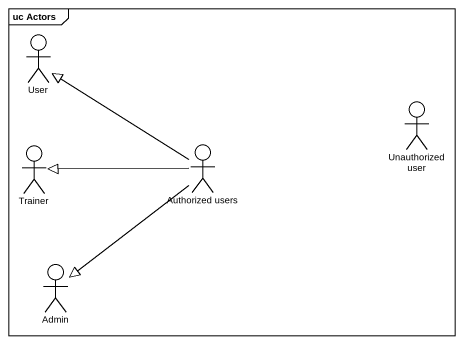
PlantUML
@startuml
mainframe uc Actors
actor User
actor "Unauthorized user" as Unauthorized_user
actor Trainer
actor "Authorized users" as Authorized_users
actor Admin
Authorized_users -up-|> User
Authorized_users -left-|> Trainer
Authorized_users --|> Admin
@enduml
